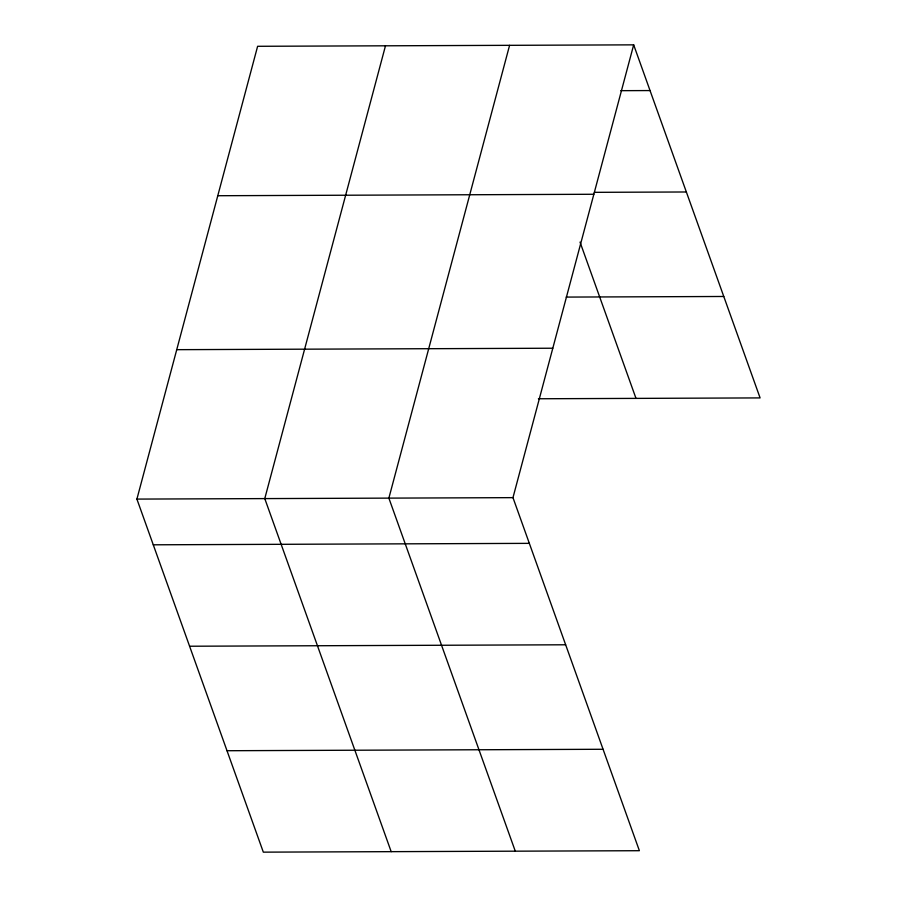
<?xml version="1.0" encoding="UTF-8"?>
<svg xmlns="http://www.w3.org/2000/svg" width="897" height="897" viewBox="0 0 897 897"><rect width="100%" height="100%" fill="white"/><g stroke="black" fill="none" stroke-linecap="round" stroke-linejoin="round"><path stroke-width="1.35" d="M633.674 44.85L512.972 497.644L639.382 850.704L263.326 852.15L136.905 499.091L257.618 46.296L633.674 44.85L760.095 397.909L538.391 398.761M385.486 45.803L264.772 498.597L391.182 851.657M509.586 45.332L388.872 498.127L515.282 851.186M620.769 90.675L650.045 90.563M594.33 192.339L686.362 191.98M217.78 195.725L593.848 194.268M566.209 297.086L723.778 296.481M176.743 349.673L552.799 348.227M136.905 499.091L512.972 497.644M153.275 544.804L529.331 543.358M189.592 646.232L565.648 644.786M227.008 750.722L603.064 749.275M580.034 242.1L635.995 398.38"/></g></svg>
